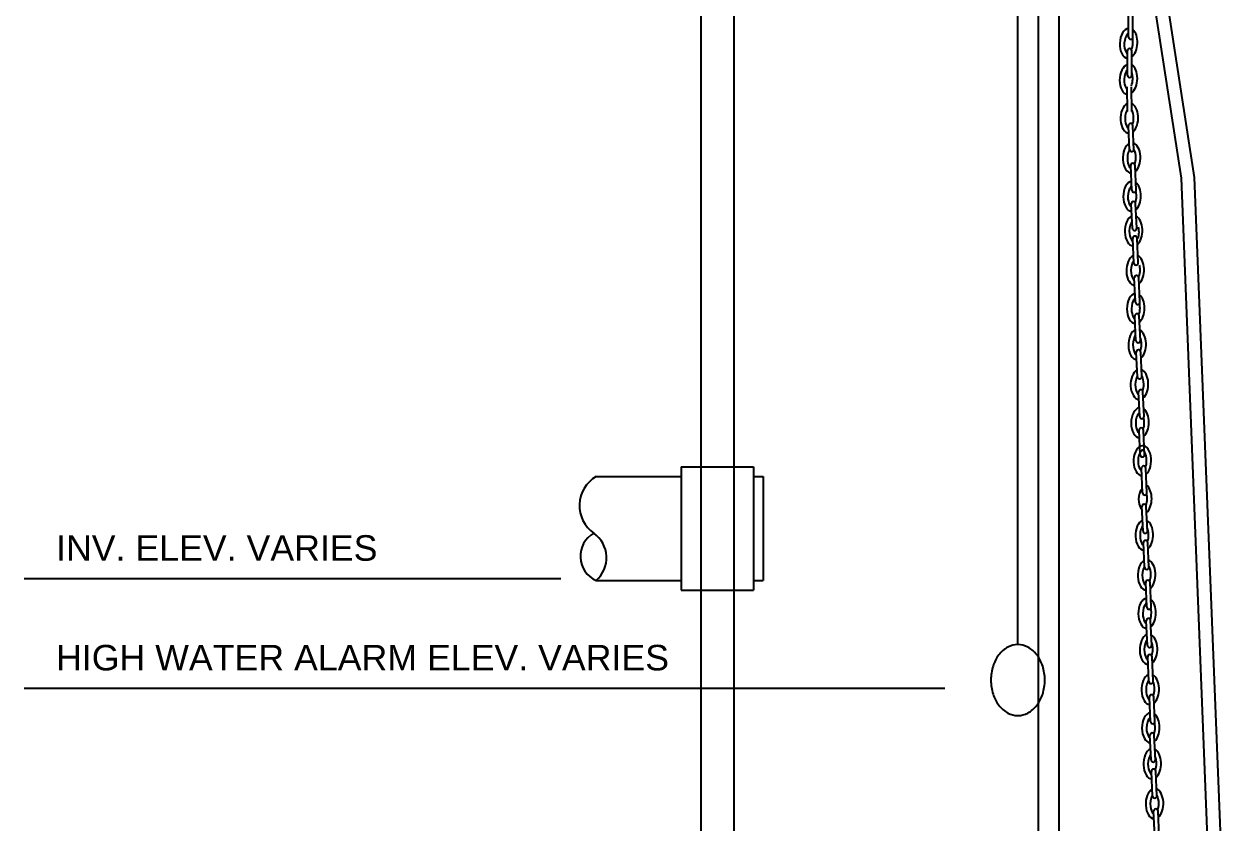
# Paper-space layout 'WS DET' of a CAD drawing. Header units: feet, sheet in inches. Extents: x -12.2 to 22.7, y -7.4 to 15.4.
# Drawn here: x 13.467 to 14.864, y 3.874 to 4.8 of the extents above; entities that cross this region are included whole.
import ezdxf

# ---------------------------------------------------------------- set-up
doc = ezdxf.new("R2010")
doc.units = ezdxf.units.FT
doc.header["$MEASUREMENT"] = 0
doc.layers.add('N-ARROW', color=7, linetype='Continuous')
doc.styles.add('_TCW_TXTSTY_2B', font='arial.ttf', dxfattribs={"height": 0.130972})

psp = doc.layouts.new('WS DET')

# ---------------------------------------------------------------- linework, layer by layer
at = {"layer": 'N-ARROW'}
for p, q in [((14.25107, 5.53401), (14.25107, 2.8202)), ((14.28949, 5.53401), (14.28949, 2.8202)), ((14.6185, 4.08098), (14.6185, 5.40978)), ((14.64235, 3.86389), (14.64235, 5.40974)), ((14.66619, 3.6468), (14.66619, 5.40995)), ((14.7468, 4.78481), (14.74671, 4.81341)), ((14.75185, 4.78483), (14.75177, 4.81342)), ((14.74546, 4.7405), (14.74537, 4.76909)), ((14.75052, 4.74051), (14.75043, 4.76911)), ((14.74534, 4.69864), (14.74525, 4.72724)), ((14.7504, 4.69865), (14.75031, 4.72725)), ((14.74795, 4.65364), (14.74662, 4.68221)), ((14.753, 4.65388), (14.75167, 4.68245)), ((14.75058, 4.60744), (14.74925, 4.63601)), ((14.75563, 4.60767), (14.7543, 4.63624)), ((14.75117, 4.56311), (14.74984, 4.59168)), ((14.75622, 4.56334), (14.75489, 4.59191)), ((14.75289, 4.52308), (14.75156, 4.55165)), ((14.75794, 4.52332), (14.75661, 4.55188)), ((14.75476, 4.47744), (14.75343, 4.50601)), ((14.75981, 4.47768), (14.75849, 4.50624)), ((14.75535, 4.43311), (14.75402, 4.46168)), ((14.76041, 4.43335), (14.75908, 4.46191)), ((14.75705, 4.39129), (14.75572, 4.41985)), ((14.7621, 4.39152), (14.76077, 4.42009)), ((14.75968, 4.34508), (14.75835, 4.37365)), ((14.76473, 4.34532), (14.7634, 4.37388)), ((14.76027, 4.30075), (14.75894, 4.32932)), ((14.76532, 4.30099), (14.76399, 4.32955)), ((14.12983, 4.27564), (14.22846, 4.27564)), ((14.22846, 4.28694), (14.3121, 4.28694)), ((14.22846, 4.28694), (14.22846, 4.14399)), ((14.3121, 4.28694), (14.3121, 4.14399)), ((14.3121, 4.27564), (14.3234, 4.27564)), ((14.3234, 4.27564), (14.3234, 4.15529)), ((14.76301, 4.25669), (14.76168, 4.28526)), ((14.76806, 4.25693), (14.76673, 4.28549)), ((14.7636, 4.21236), (14.76227, 4.24093)), ((14.76865, 4.2126), (14.76733, 4.24116)), ((14.7653, 4.17054), (14.76397, 4.1991)), ((14.77035, 4.17077), (14.76902, 4.19934)), ((14.0889, 4.15698), (13.46733, 4.15698)), ((14.12983, 4.15529), (14.22846, 4.15529)), ((14.3121, 4.15529), (14.3234, 4.15529)), ((14.76793, 4.12433), (14.7666, 4.1529)), ((14.77298, 4.12457), (14.77165, 4.15313)), ((14.22846, 4.14399), (14.3121, 4.14399)), ((14.76852, 4.08), (14.76719, 4.10857)), ((14.77357, 4.08024), (14.77224, 4.1088)), ((14.77021, 4.03818), (14.76888, 4.06674)), ((14.77527, 4.03841), (14.77394, 4.06698)), ((14.53384, 4.02991), (13.46733, 4.02991)), ((14.77221, 3.99166), (14.77088, 4.02023)), ((14.77727, 3.99189), (14.77594, 4.02046)), ((14.7728, 3.94733), (14.77148, 3.9759)), ((14.77786, 3.94756), (14.77653, 3.97613)), ((14.7745, 3.9055), (14.77317, 3.93407)), ((14.77955, 3.90574), (14.77822, 3.93431)), ((14.77713, 3.8593), (14.7758, 3.88787)), ((14.78218, 3.85953), (14.78085, 3.8881))]:
    psp.add_line(p, q, dxfattribs=at)
for points in [[(14.84872, 3.5928), (14.80793, 4.62134), (14.70746, 5.27235), (14.67473, 5.4577)], [(14.86412, 3.5928), (14.8233, 4.62213), (14.72282, 5.27314), (14.69024, 5.4577)]]:
    psp.add_lwpolyline(points, dxfattribs=at)
psp.add_lwpolyline([(14.6185, 4.08098, 0.1254038), (14.60701, 4.07805, 0.1058719), (14.59641, 4.06894, 0.0864367), (14.58975, 4.05606, 0.0763933), (14.58726, 4.03986, 0.0763933), (14.58975, 4.02367, 0.0864367), (14.59641, 4.01079, 0.1058719), (14.60701, 4.00168, 0.1254038), (14.6185, 3.99875, 0.1254038), (14.63, 4.00168, 0.1058719), (14.6406, 4.01079, 0.0864367), (14.64726, 4.02367, 0.0763933), (14.64975, 4.03986, 0.0763933), (14.64726, 4.05606, 0.0864367), (14.6406, 4.06894, 0.1058719), (14.63, 4.07805, 0.1254038)], format="xyb", close=True, dxfattribs=at)
for centre, radius, start, end in [((14.74932, 4.78482), 0.00253, 180.17689, 0.17689), ((14.7479, 4.7691), 0.00253, 0.17689, 180.17689), ((14.74799, 4.7405), 0.00253, 180.17689, 0.17689), ((14.74914, 4.68233), 0.00253, 2.66355, 182.66355), ((14.75042, 4.65479), 0.00253, 182.66355, 2.66355), ((14.75178, 4.63612), 0.00253, 2.66355, 182.66355), ((14.7531, 4.60756), 0.00253, 182.66355, 2.66355), ((14.75237, 4.59179), 0.00253, 2.66355, 182.66355), ((14.7537, 4.56323), 0.00253, 182.66355, 2.66355), ((14.75409, 4.55176), 0.00253, 2.66355, 182.66355), ((14.75542, 4.5232), 0.00253, 182.66355, 2.66355), ((14.75596, 4.50613), 0.00253, 2.66355, 182.66355), ((14.75729, 4.47756), 0.00253, 182.66355, 2.66355), ((14.75655, 4.4618), 0.00253, 2.66355, 182.66355), ((14.75788, 4.43323), 0.00253, 182.66355, 2.66355), ((14.75824, 4.41997), 0.00253, 2.66355, 182.66355), ((14.75957, 4.3914), 0.00253, 182.66355, 2.66355), ((14.76088, 4.37377), 0.00253, 2.66355, 182.66355), ((14.76221, 4.3452), 0.00253, 182.66355, 2.66355), ((14.76147, 4.32944), 0.00253, 2.66355, 182.66355), ((14.7628, 4.30087), 0.00253, 182.66355, 2.66355), ((14.14979, 4.24198), 0.03913, 120.66826, 234.87607), ((14.76421, 4.28538), 0.00253, 2.66355, 182.66355), ((14.76554, 4.25681), 0.00253, 182.66355, 2.66355), ((14.7648, 4.24105), 0.00253, 2.66355, 182.66355), ((14.14231, 4.18328), 0.03064, 119.38329, 245.96509), ((14.10735, 4.18164), 0.03464, 310.4723, 54.87607), ((14.76613, 4.21248), 0.00253, 182.66355, 2.66355), ((14.76649, 4.19922), 0.00253, 2.66355, 182.66355), ((14.76782, 4.17065), 0.00253, 182.66355, 2.66355), ((14.76913, 4.15302), 0.00253, 2.66355, 182.66355), ((14.77046, 4.12445), 0.00253, 182.66355, 2.66355), ((14.76972, 4.10869), 0.00253, 2.66355, 182.66355), ((14.77105, 4.08012), 0.00253, 182.66355, 2.66355), ((14.77141, 4.06686), 0.00253, 2.66355, 182.66355), ((14.77274, 4.0383), 0.00253, 182.66355, 2.66355), ((14.77341, 4.02034), 0.00253, 2.66355, 182.66355), ((14.77474, 3.99178), 0.00253, 182.66355, 2.66355), ((14.774, 3.97601), 0.00253, 2.66355, 182.66355), ((14.77533, 3.94745), 0.00253, 182.66355, 2.66355), ((14.7757, 3.93419), 0.00253, 2.66355, 182.66355), ((14.77702, 3.90562), 0.00253, 182.66355, 2.66355), ((14.77833, 3.88798), 0.00253, 2.66355, 182.66355)]:
    psp.add_arc(centre, radius, start, end, dxfattribs=at)
for centre, major_axis, start_param, end_param in [((14.74678, 4.77775), (0.00108, 0.01744), 6.3902334, 9.3951759), ((14.74678, 4.77775), (0.00108, 0.01744), 3.6114295, 5.8761725), ((14.74666, 4.7359), (0.00108, 0.01744), 6.5088492, 9.3951759), ((14.74666, 4.7359), (0.00108, 0.01744), 3.6114295, 6.0078114), ((14.74765, 4.69092), (0.00032, 0.01747), 6.581059, 9.3951759), ((14.74765, 4.69092), (0.00032, 0.01747), 3.6114295, 6.0837415), ((14.75028, 4.64472), (0.00032, 0.01747), 6.581059, 9.3951759), ((14.75028, 4.64472), (0.00032, 0.01747), 3.6114295, 6.0837415), ((14.75087, 4.60039), (0.00032, 0.01747), 6.3902334, 9.3951759), ((14.75087, 4.60039), (0.00032, 0.01747), 3.6114295, 5.8761725), ((14.75259, 4.56036), (0.00032, 0.01747), 6.5197185, 9.3951759), ((14.75259, 4.56036), (0.00032, 0.01747), 3.6114295, 6.0194299), ((14.75447, 4.51472), (0.00032, 0.01747), 6.5197185, 9.3951759), ((14.75447, 4.51472), (0.00032, 0.01747), 3.6114295, 6.0194299), ((14.75506, 4.47039), (0.00032, 0.01747), 6.3902334, 9.3951759), ((14.75506, 4.47039), (0.00032, 0.01747), 3.6114295, 5.8761725), ((14.75675, 4.42857), (0.00032, 0.01747), 6.5088492, 9.3951759), ((14.75675, 4.42857), (0.00032, 0.01747), 3.6114295, 6.0078114), ((14.75938, 4.38236), (0.00032, 0.01747), 6.581059, 9.3951759), ((14.75938, 4.38236), (0.00032, 0.01747), 3.6114295, 6.0837415), ((14.75997, 4.33803), (0.00032, 0.01747), 6.3902334, 9.3951759), ((14.75997, 4.33803), (0.00032, 0.01747), 3.6114295, 5.8761725), ((14.76271, 4.29397), (0.00032, 0.01747), 3.6114295, 9.3951759), ((14.7633, 4.24964), (0.00032, 0.01747), 3.6114295, 5.8761725), ((14.765, 4.20782), (0.00032, 0.01747), 6.5088492, 9.3951759), ((14.765, 4.20782), (0.00032, 0.01747), 3.6114295, 6.0078114), ((14.76763, 4.16161), (0.00032, 0.01747), 6.581059, 9.3951759), ((14.76763, 4.16161), (0.00032, 0.01747), 3.6114295, 6.0837415), ((14.76822, 4.11728), (0.00032, 0.01747), 6.3902334, 9.3951759), ((14.76822, 4.11728), (0.00032, 0.01747), 3.6114295, 5.8761725), ((14.76992, 4.07546), (0.00032, 0.01747), 6.5088492, 9.3951759), ((14.76992, 4.07546), (0.00032, 0.01747), 3.6114295, 6.0078114), ((14.77192, 4.02894), (0.00032, 0.01747), 6.5173613, 9.3951759), ((14.77192, 4.02894), (0.00032, 0.01747), 3.6114295, 6.0169161), ((14.77251, 3.98461), (0.00032, 0.01747), 6.3902334, 9.3951759), ((14.77251, 3.98461), (0.00032, 0.01747), 3.6114295, 5.8761725), ((14.7742, 3.94278), (0.00032, 0.01747), 6.5088492, 9.3951759), ((14.7742, 3.94278), (0.00032, 0.01747), 3.6114295, 6.0078114), ((14.77683, 3.89658), (0.00032, 0.01747), 6.581059, 9.3951759), ((14.77683, 3.89658), (0.00032, 0.01747), 3.6114295, 6.0837415)]:
    psp.add_ellipse(centre, major_axis=major_axis, ratio=0.5867173, start_param=start_param, end_param=end_param, dxfattribs=at)
for points, knots in [([(14.74678, 4.78971), (14.74668, 4.78966), (14.74657, 4.78958), (14.74582, 4.78906), (14.74495, 4.78814), (14.74253, 4.78385), (14.74149, 4.77892), (14.74213, 4.77116), (14.74329, 4.76821), (14.74479, 4.7663), (14.74512, 4.766), (14.74538, 4.76583)], [6.6344199, 6.6344199, 6.6344199, 6.6344199, 6.7230802, 6.7230802, 7.1629752, 7.1629752, 8.0981163, 8.0981163, 8.8400544, 8.8400544, 9.1078726, 9.1078726, 9.1078726, 9.1078726]), ([(14.75014, 4.77028), (14.75018, 4.77037), (14.75021, 4.77045), (14.75109, 4.77262), (14.75165, 4.77522), (14.75186, 4.77974), (14.7517, 4.78163), (14.75136, 4.78332)], [4.17088054, 4.17088054, 4.17088054, 4.17088054, 4.19386072, 4.19386072, 4.7395246, 4.7395246, 5.13675715, 5.13675715, 5.13675715, 5.13675715]), ([(14.74544, 4.74685), (14.74499, 4.74636), (14.74451, 4.74571), (14.74241, 4.74199), (14.74136, 4.73706), (14.74201, 4.7293), (14.74317, 4.72635), (14.74466, 4.72444), (14.745, 4.72414), (14.74526, 4.72397)], [6.9055052, 6.9055052, 6.9055052, 6.9055052, 7.1629752, 7.1629752, 8.0981163, 8.0981163, 8.8400544, 8.8400544, 9.1078726, 9.1078726, 9.1078726, 9.1078726]), ([(14.75002, 4.72842), (14.75006, 4.72851), (14.75009, 4.72859), (14.75097, 4.73076), (14.75153, 4.73336), (14.75179, 4.73896), (14.7513, 4.74193), (14.75051, 4.74411)], [4.1708805, 4.1708805, 4.1708805, 4.1708805, 4.1938607, 4.1938607, 4.7395246, 4.7395246, 5.3634689, 5.3634689, 5.3634689, 5.3634689]), ([(14.74526, 4.70087), (14.74506, 4.70056), (14.74485, 4.7002), (14.74314, 4.69683), (14.74231, 4.69185), (14.74329, 4.68413), (14.74458, 4.68124), (14.74615, 4.67939), (14.7465, 4.67911), (14.74677, 4.67895)], [7.041707, 7.041707, 7.041707, 7.041707, 7.1629752, 7.1629752, 8.0981163, 8.0981163, 8.8400544, 8.8400544, 9.1078726, 9.1078726, 9.1078726, 9.1078726]), ([(14.75133, 4.6836), (14.75136, 4.68369), (14.75139, 4.68378), (14.75217, 4.68598), (14.75262, 4.68861), (14.75264, 4.69486), (14.75173, 4.69843), (14.75046, 4.70069), (14.75039, 4.7008), (14.75033, 4.7009)], [4.1708805, 4.1708805, 4.1708805, 4.1708805, 4.1938607, 4.1938607, 4.7395246, 4.7395246, 5.4994201, 5.4994201, 5.539958, 5.539958, 5.539958, 5.539958]), ([(14.7479, 4.65467), (14.74769, 4.65435), (14.74749, 4.654), (14.74577, 4.65062), (14.74494, 4.64565), (14.74592, 4.63793), (14.74721, 4.63503), (14.74878, 4.63319), (14.74913, 4.63291), (14.7494, 4.63274)], [7.041707, 7.041707, 7.041707, 7.041707, 7.1629752, 7.1629752, 8.0981163, 8.0981163, 8.8400544, 8.8400544, 9.1078726, 9.1078726, 9.1078726, 9.1078726]), ([(14.75396, 4.6374), (14.75399, 4.63748), (14.75403, 4.63757), (14.75481, 4.63977), (14.75526, 4.6424), (14.75527, 4.64866), (14.75436, 4.65223), (14.75309, 4.65448), (14.75302, 4.65459), (14.75296, 4.6547)], [4.1708805, 4.1708805, 4.1708805, 4.1708805, 4.1938607, 4.1938607, 4.7395246, 4.7395246, 5.4994201, 5.4994201, 5.539958, 5.539958, 5.539958, 5.539958]), ([(14.75035, 4.61234), (14.75025, 4.61227), (14.75014, 4.6122), (14.74942, 4.61164), (14.74859, 4.61069), (14.74636, 4.60629), (14.74553, 4.60132), (14.74651, 4.5936), (14.7478, 4.5907), (14.74937, 4.58886), (14.74972, 4.58858), (14.74999, 4.58841)], [6.6344199, 6.6344199, 6.6344199, 6.6344199, 6.7230802, 6.7230802, 7.1629752, 7.1629752, 8.0981163, 8.0981163, 8.8400544, 8.8400544, 9.1078726, 9.1078726, 9.1078726, 9.1078726]), ([(14.75455, 4.59307), (14.75458, 4.59315), (14.75462, 4.59324), (14.7554, 4.59544), (14.75585, 4.59807), (14.75586, 4.60259), (14.75561, 4.60447), (14.7552, 4.60615)], [4.17088054, 4.17088054, 4.17088054, 4.17088054, 4.19386072, 4.19386072, 4.7395246, 4.7395246, 5.13675715, 5.13675715, 5.13675715, 5.13675715]), ([(14.7508, 4.57112), (14.7504, 4.57063), (14.74999, 4.57001), (14.74808, 4.56626), (14.74725, 4.56129), (14.74824, 4.55357), (14.74952, 4.55067), (14.7511, 4.54883), (14.75144, 4.54855), (14.75171, 4.54838)], [6.9265522, 6.9265522, 6.9265522, 6.9265522, 7.1629752, 7.1629752, 8.0981163, 8.0981163, 8.8400544, 8.8400544, 9.1078726, 9.1078726, 9.1078726, 9.1078726]), ([(14.75755, 4.55138), (14.75758, 4.55147), (14.75762, 4.55156), (14.7584, 4.55376), (14.75885, 4.55639), (14.75886, 4.5609), (14.75861, 4.56279), (14.7582, 4.56446)], [4.17088054, 4.17088054, 4.17088054, 4.17088054, 4.19386072, 4.19386072, 4.7395246, 4.7395246, 5.13675715, 5.13675715, 5.13675715, 5.13675715]), ([(14.75267, 4.52548), (14.75227, 4.52499), (14.75186, 4.52437), (14.74995, 4.52063), (14.74912, 4.51565), (14.75011, 4.50793), (14.75139, 4.50503), (14.75297, 4.50319), (14.75331, 4.50291), (14.75359, 4.50274)], [6.9265522, 6.9265522, 6.9265522, 6.9265522, 7.1629752, 7.1629752, 8.0981163, 8.0981163, 8.8400544, 8.8400544, 9.1078726, 9.1078726, 9.1078726, 9.1078726]), ([(14.75879, 4.50753), (14.75883, 4.50761), (14.75886, 4.5077), (14.75964, 4.5099), (14.76009, 4.51253), (14.7601, 4.51705), (14.75986, 4.51893), (14.75945, 4.52061)], [4.17088054, 4.17088054, 4.17088054, 4.17088054, 4.19386072, 4.19386072, 4.7395246, 4.7395246, 5.13675715, 5.13675715, 5.13675715, 5.13675715]), ([(14.75453, 4.48234), (14.75444, 4.48228), (14.75433, 4.4822), (14.7536, 4.48164), (14.75278, 4.48069), (14.75055, 4.4763), (14.74971, 4.47132), (14.7507, 4.4636), (14.75198, 4.4607), (14.75356, 4.45886), (14.7539, 4.45858), (14.75418, 4.45841)], [6.6344199, 6.6344199, 6.6344199, 6.6344199, 6.7230802, 6.7230802, 7.1629752, 7.1629752, 8.0981163, 8.0981163, 8.8400544, 8.8400544, 9.1078726, 9.1078726, 9.1078726, 9.1078726]), ([(14.75874, 4.46307), (14.75877, 4.46316), (14.7588, 4.46324), (14.75958, 4.46544), (14.76003, 4.46807), (14.76004, 4.47259), (14.7598, 4.47448), (14.75939, 4.47615)], [4.17088054, 4.17088054, 4.17088054, 4.17088054, 4.19386072, 4.19386072, 4.7395246, 4.7395246, 5.13675715, 5.13675715, 5.13675715, 5.13675715]), ([(14.75506, 4.43945), (14.75463, 4.43895), (14.75418, 4.43828), (14.75224, 4.43447), (14.75141, 4.4295), (14.75239, 4.42178), (14.75368, 4.41888), (14.75525, 4.41704), (14.7556, 4.41675), (14.75587, 4.41659)], [6.9055052, 6.9055052, 6.9055052, 6.9055052, 7.1629752, 7.1629752, 8.0981163, 8.0981163, 8.8400544, 8.8400544, 9.1078726, 9.1078726, 9.1078726, 9.1078726]), ([(14.76043, 4.42124), (14.76046, 4.42133), (14.76049, 4.42142), (14.76128, 4.42362), (14.76173, 4.42625), (14.76174, 4.43185), (14.76113, 4.4348), (14.76024, 4.43694)], [4.1708805, 4.1708805, 4.1708805, 4.1708805, 4.1938607, 4.1938607, 4.7395246, 4.7395246, 5.3634689, 5.3634689, 5.3634689, 5.3634689]), ([(14.757, 4.39231), (14.75679, 4.39199), (14.75659, 4.39164), (14.75487, 4.38827), (14.75404, 4.38329), (14.75503, 4.37557), (14.75631, 4.37267), (14.75789, 4.37083), (14.75823, 4.37055), (14.7585, 4.37038)], [7.041707, 7.041707, 7.041707, 7.041707, 7.1629752, 7.1629752, 8.0981163, 8.0981163, 8.8400544, 8.8400544, 9.1078726, 9.1078726, 9.1078726, 9.1078726]), ([(14.76306, 4.37504), (14.7631, 4.37513), (14.76313, 4.37521), (14.76391, 4.37741), (14.76436, 4.38004), (14.76438, 4.3863), (14.76346, 4.38987), (14.76219, 4.39213), (14.76213, 4.39224), (14.76206, 4.39234)], [4.1708805, 4.1708805, 4.1708805, 4.1708805, 4.1938607, 4.1938607, 4.7395246, 4.7395246, 5.4994201, 5.4994201, 5.539958, 5.539958, 5.539958, 5.539958]), ([(14.75945, 4.34998), (14.75936, 4.34992), (14.75925, 4.34984), (14.75852, 4.34928), (14.7577, 4.34833), (14.75546, 4.34394), (14.75463, 4.33896), (14.75562, 4.33124), (14.7569, 4.32834), (14.75848, 4.3265), (14.75882, 4.32622), (14.75909, 4.32605)], [6.6344199, 6.6344199, 6.6344199, 6.6344199, 6.7230802, 6.7230802, 7.1629752, 7.1629752, 8.0981163, 8.0981163, 8.8400544, 8.8400544, 9.1078726, 9.1078726, 9.1078726, 9.1078726]), ([(14.76365, 4.33071), (14.76369, 4.3308), (14.76372, 4.33088), (14.7645, 4.33308), (14.76495, 4.33571), (14.76496, 4.34023), (14.76472, 4.34212), (14.76431, 4.34379)], [4.17088054, 4.17088054, 4.17088054, 4.17088054, 4.19386072, 4.19386072, 4.7395246, 4.7395246, 5.13675715, 5.13675715, 5.13675715, 5.13675715]), ([(14.76639, 4.28665), (14.76643, 4.28674), (14.76646, 4.28683), (14.76724, 4.28903), (14.76769, 4.29166), (14.76771, 4.29791), (14.76679, 4.30148), (14.76467, 4.30525), (14.76369, 4.30594), (14.76312, 4.30616), (14.76303, 4.30617), (14.76294, 4.30617), (14.76275, 4.30618), (14.76247, 4.30616), (14.76126, 4.30522), (14.76044, 4.30427), (14.7582, 4.29988), (14.75737, 4.2949), (14.75836, 4.28718), (14.75964, 4.28429), (14.76122, 4.28244), (14.76156, 4.28216), (14.76183, 4.282)], [4.1708805, 4.1708805, 4.1708805, 4.1708805, 4.1938607, 4.1938607, 4.7395246, 4.7395246, 5.4994201, 5.4994201, 6.0769926, 6.0769926, 6.2831853, 6.2831853, 6.2831853, 6.7230802, 6.7230802, 7.1629752, 7.1629752, 8.0981163, 8.0981163, 8.8400544, 8.8400544, 9.1078726, 9.1078726, 9.1078726, 9.1078726]), ([(14.76278, 4.26159), (14.76269, 4.26153), (14.76258, 4.26145), (14.76185, 4.26089), (14.76103, 4.25994), (14.75879, 4.25555), (14.75796, 4.25057), (14.75895, 4.24285), (14.76023, 4.23996), (14.76181, 4.23811), (14.76215, 4.23783), (14.76242, 4.23767)], [6.6344199, 6.6344199, 6.6344199, 6.6344199, 6.7230802, 6.7230802, 7.1629752, 7.1629752, 8.0981163, 8.0981163, 8.8400544, 8.8400544, 9.1078726, 9.1078726, 9.1078726, 9.1078726]), ([(14.76698, 4.24232), (14.76702, 4.24241), (14.76705, 4.2425), (14.76783, 4.2447), (14.76828, 4.24733), (14.76829, 4.25184), (14.76805, 4.25373), (14.76764, 4.2554)], [4.17088054, 4.17088054, 4.17088054, 4.17088054, 4.19386072, 4.19386072, 4.7395246, 4.7395246, 5.13675715, 5.13675715, 5.13675715, 5.13675715]), ([(14.76331, 4.2187), (14.76288, 4.2182), (14.76242, 4.21753), (14.76049, 4.21372), (14.75966, 4.20875), (14.76064, 4.20103), (14.76193, 4.19813), (14.7635, 4.19629), (14.76385, 4.196), (14.76412, 4.19584)], [6.9055052, 6.9055052, 6.9055052, 6.9055052, 7.1629752, 7.1629752, 8.0981163, 8.0981163, 8.8400544, 8.8400544, 9.1078726, 9.1078726, 9.1078726, 9.1078726]), ([(14.76868, 4.2005), (14.76871, 4.20058), (14.76874, 4.20067), (14.76952, 4.20287), (14.76998, 4.2055), (14.76999, 4.21111), (14.76938, 4.21405), (14.76849, 4.21619)], [4.1708805, 4.1708805, 4.1708805, 4.1708805, 4.1938607, 4.1938607, 4.7395246, 4.7395246, 5.3634689, 5.3634689, 5.3634689, 5.3634689]), ([(14.76525, 4.17156), (14.76504, 4.17125), (14.76484, 4.17089), (14.76312, 4.16752), (14.76229, 4.16254), (14.76327, 4.15482), (14.76456, 4.15193), (14.76613, 4.15008), (14.76648, 4.1498), (14.76675, 4.14964)], [7.041707, 7.041707, 7.041707, 7.041707, 7.1629752, 7.1629752, 8.0981163, 8.0981163, 8.8400544, 8.8400544, 9.1078726, 9.1078726, 9.1078726, 9.1078726]), ([(14.77131, 4.15429), (14.77134, 4.15438), (14.77138, 4.15447), (14.77216, 4.15667), (14.77261, 4.1593), (14.77262, 4.16555), (14.77171, 4.16912), (14.77044, 4.17138), (14.77037, 4.17149), (14.77031, 4.17159)], [4.1708805, 4.1708805, 4.1708805, 4.1708805, 4.1938607, 4.1938607, 4.7395246, 4.7395246, 5.4994201, 5.4994201, 5.539958, 5.539958, 5.539958, 5.539958]), ([(14.7677, 4.12923), (14.7676, 4.12917), (14.76749, 4.12909), (14.76677, 4.12853), (14.76594, 4.12758), (14.76371, 4.12319), (14.76288, 4.11821), (14.76386, 4.11049), (14.76515, 4.1076), (14.76672, 4.10575), (14.76707, 4.10547), (14.76734, 4.10531)], [6.6344199, 6.6344199, 6.6344199, 6.6344199, 6.7230802, 6.7230802, 7.1629752, 7.1629752, 8.0981163, 8.0981163, 8.8400544, 8.8400544, 9.1078726, 9.1078726, 9.1078726, 9.1078726]), ([(14.7719, 4.10996), (14.77193, 4.11005), (14.77197, 4.11014), (14.77275, 4.11234), (14.7732, 4.11497), (14.77321, 4.11948), (14.77296, 4.12137), (14.77255, 4.12304)], [4.17088054, 4.17088054, 4.17088054, 4.17088054, 4.19386072, 4.19386072, 4.7395246, 4.7395246, 5.13675715, 5.13675715, 5.13675715, 5.13675715]), ([(14.76822, 4.08634), (14.7678, 4.08584), (14.76734, 4.08517), (14.76541, 4.08136), (14.76458, 4.07639), (14.76556, 4.06867), (14.76684, 4.06577), (14.76842, 4.06393), (14.76876, 4.06364), (14.76904, 4.06348)], [6.9055052, 6.9055052, 6.9055052, 6.9055052, 7.1629752, 7.1629752, 8.0981163, 8.0981163, 8.8400544, 8.8400544, 9.1078726, 9.1078726, 9.1078726, 9.1078726]), ([(14.7736, 4.06814), (14.77363, 4.06822), (14.77366, 4.06831), (14.77444, 4.07051), (14.77489, 4.07314), (14.77491, 4.07875), (14.77429, 4.08169), (14.77341, 4.08383)], [4.1708805, 4.1708805, 4.1708805, 4.1708805, 4.1938607, 4.1938607, 4.7395246, 4.7395246, 5.3634689, 5.3634689, 5.3634689, 5.3634689]), ([(14.77014, 4.03973), (14.76974, 4.03924), (14.76931, 4.0386), (14.76741, 4.03484), (14.76657, 4.02987), (14.76756, 4.02215), (14.76884, 4.01925), (14.77042, 4.01741), (14.77076, 4.01713), (14.77104, 4.01696)], [6.922011, 6.922011, 6.922011, 6.922011, 7.1629752, 7.1629752, 8.0981163, 8.0981163, 8.8400544, 8.8400544, 9.1078726, 9.1078726, 9.1078726, 9.1078726]), ([(14.7756, 4.02162), (14.77563, 4.02171), (14.77566, 4.02179), (14.77644, 4.02399), (14.77689, 4.02662), (14.77691, 4.03244), (14.7762, 4.03559), (14.77521, 4.03776)], [4.1708805, 4.1708805, 4.1708805, 4.1708805, 4.1938607, 4.1938607, 4.7395246, 4.7395246, 5.407812, 5.407812, 5.407812, 5.407812]), ([(14.77199, 3.99656), (14.77189, 3.9965), (14.77178, 3.99642), (14.77105, 3.99586), (14.77023, 3.99491), (14.768, 3.99051), (14.76717, 3.98554), (14.76815, 3.97782), (14.76943, 3.97492), (14.77101, 3.97308), (14.77135, 3.9728), (14.77163, 3.97263)], [6.6344199, 6.6344199, 6.6344199, 6.6344199, 6.7230802, 6.7230802, 7.1629752, 7.1629752, 8.0981163, 8.0981163, 8.8400544, 8.8400544, 9.1078726, 9.1078726, 9.1078726, 9.1078726]), ([(14.77619, 3.97729), (14.77622, 3.97738), (14.77625, 3.97746), (14.77703, 3.97966), (14.77748, 3.98229), (14.77749, 3.98681), (14.77725, 3.9887), (14.77684, 3.99037)], [4.17088054, 4.17088054, 4.17088054, 4.17088054, 4.19386072, 4.19386072, 4.7395246, 4.7395246, 5.13675715, 5.13675715, 5.13675715, 5.13675715]), ([(14.77251, 3.95367), (14.77208, 3.95317), (14.77163, 3.9525), (14.76969, 3.94869), (14.76886, 3.94372), (14.76984, 3.936), (14.77113, 3.9331), (14.7727, 3.93125), (14.77305, 3.93097), (14.77332, 3.93081)], [6.9055052, 6.9055052, 6.9055052, 6.9055052, 7.1629752, 7.1629752, 8.0981163, 8.0981163, 8.8400544, 8.8400544, 9.1078726, 9.1078726, 9.1078726, 9.1078726]), ([(14.77788, 3.93546), (14.77791, 3.93555), (14.77794, 3.93564), (14.77873, 3.93784), (14.77918, 3.94047), (14.77919, 3.94607), (14.77858, 3.94902), (14.77769, 3.95116)], [4.1708805, 4.1708805, 4.1708805, 4.1708805, 4.1938607, 4.1938607, 4.7395246, 4.7395246, 5.3634689, 5.3634689, 5.3634689, 5.3634689]), ([(14.77445, 3.90653), (14.77424, 3.90621), (14.77404, 3.90586), (14.77232, 3.90248), (14.77149, 3.89751), (14.77248, 3.88979), (14.77376, 3.88689), (14.77534, 3.88505), (14.77568, 3.88477), (14.77595, 3.8846)], [7.041707, 7.041707, 7.041707, 7.041707, 7.1629752, 7.1629752, 8.0981163, 8.0981163, 8.8400544, 8.8400544, 9.1078726, 9.1078726, 9.1078726, 9.1078726]), ([(14.78051, 3.88926), (14.78055, 3.88935), (14.78058, 3.88943), (14.78136, 3.89163), (14.78181, 3.89426), (14.78183, 3.90052), (14.78091, 3.90409), (14.77964, 3.90635), (14.77958, 3.90646), (14.77951, 3.90656)], [4.1708805, 4.1708805, 4.1708805, 4.1708805, 4.1938607, 4.1938607, 4.7395246, 4.7395246, 5.4994201, 5.4994201, 5.539958, 5.539958, 5.539958, 5.539958])]:
    psp.add_open_spline(points, degree=3, knots=knots, dxfattribs=at)

# ---------------------------------------------------------------- texts
at = {"layer": 'N-ARROW', "style": '_TCW_TXTSTY_2B'}
for s, p in [('INV. ELEV. VARIES', (13.50433, 4.17812)), ('HIGH WATER ALARM ELEV. VARIES', (13.50433, 4.05105))]:
    psp.add_text(s, height=0.0296065, dxfattribs=at).set_placement(p)

doc.saveas('drawing.dxf')
